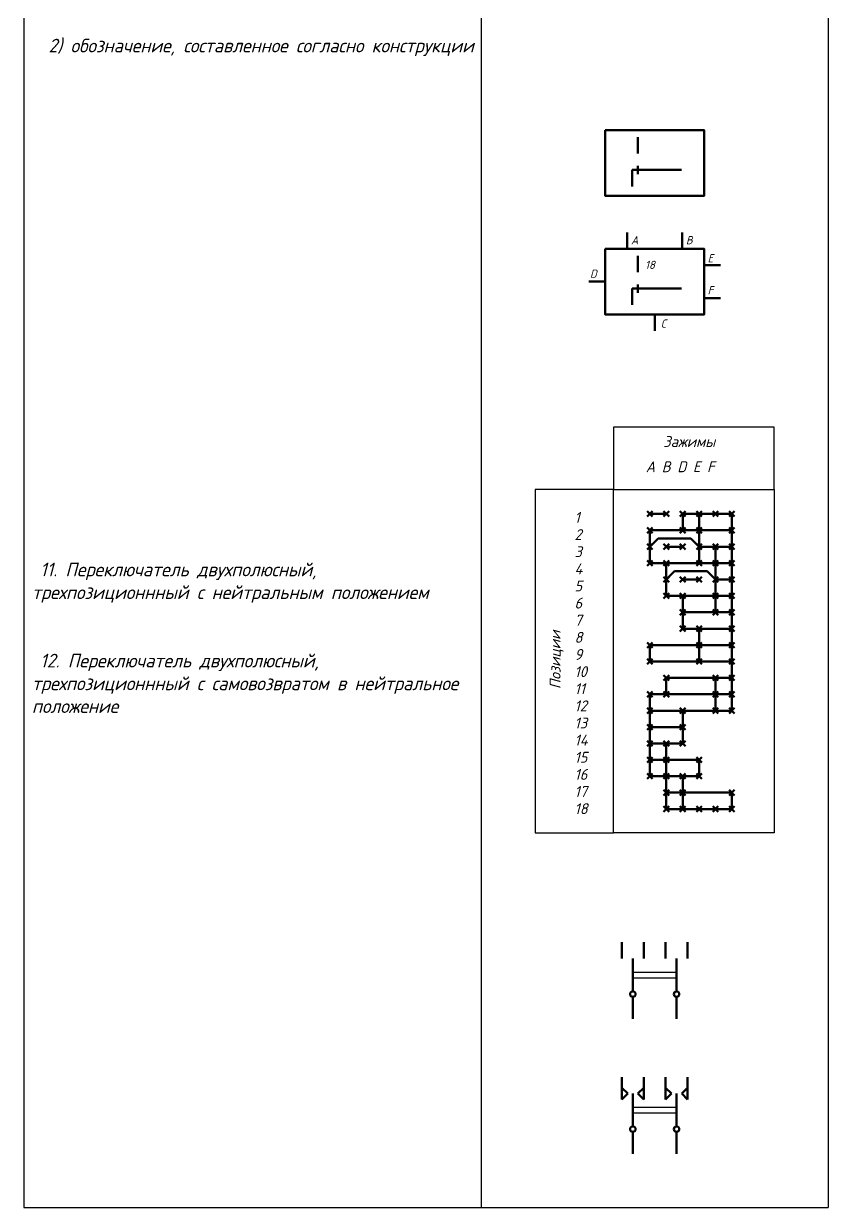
# Model space of a CAD drawing. Header units: millimetres. Extents: x 2441 to 4766, y 634 to 1472.
# Drawn here: x 3222.6 to 3369.8, y 853.5 to 1070 of the extents above; entities that cross this region are included whole.
import ezdxf

# ---------------------------------------------------------------- set-up
doc = ezdxf.new("R2010")
doc.units = ezdxf.units.MM
doc.layers.get('0').update_dxf_attribs({"color": 252})
for name, color, linetype, lineweight in [('основные линии', 7, 'Continuous', 50), ('основные линии @ 1', 7, 'Continuous', 50), ('рамка-тонкие линии', 7, 'Continuous', 30)]:
    doc.layers.add(name, color=color, linetype=linetype, lineweight=lineweight)
doc.layers.add('текст', color=7, linetype='Continuous')
doc.layers.add('текст @ 1', color=7, linetype='Continuous')
doc.styles.add('стиль 2.5 ГОСТ', font='', dxfattribs={"oblique": 15, "height": 2.5})
doc.styles.add('стиль 3.5 ГОСТ', font='', dxfattribs={"oblique": 15, "height": 3.5})
doc.styles.add('стиль 5 ГОСТ', font='', dxfattribs={"oblique": 15, "height": 5})
doc.styles.get('стиль 2.5 ГОСТ').set_extended_font_data('GOST type B')
doc.styles.get('стиль 3.5 ГОСТ').set_extended_font_data('GOST type B')
doc.styles.get('стиль 5 ГОСТ').set_extended_font_data('GOST type B')

# ---------------------------------------------------------------- blocks, each defined once
blk = doc.blocks.new('*T7')
at = {"layer": 'рамка-тонкие линии', "color": 0, "linetype": 'ByBlock', "lineweight": -2, "transparency": 16777216}
for p, q in [((0, 0), (83.638623, 0)), ((0, 0), (0, -613.880952)), ((83.638623, 0), (83.638623, -613.880952)), ((0, -11), (83.638623, -11)), ((0, -613.880952), (83.638623, -613.880952))]:
    blk.add_line(p, q, dxfattribs=at)
at = {"layer": 'рамка-тонкие линии', "color": 0, "transparency": 16777216, "char_height": 2.5, "width": 80.638623}
for s, insert, attachment_point, style in [('{\\C256;Наименование}', (41.819311, -5.5), 5, 'стиль 2.5 ГОСТ'), ('{\\C256; 1. Переключатель однополюсный многопозиционный (пример шестипозиционного)\\P Примечание Позиции переключателя, в которых отсутствуют коммутируемые цепи, или позиции, соединенные между собой, обозначаются штрихами (пример шестипозиционного переключателя не коммутирующего электрическую цепь в первой позиции и коммутирующего электрическую цепь в первой позиции и коммутирующего одну и ту же цепь в четвертой и шестой позициях)\\P  \\P 2. Переключатель однополюсный, шестипозиционный с безобрывным переключением\\P\\P\\P 3. Переключатель однополюсный, многопозиционный с подвижным контактом, замыкающим три последние цепи в каждой позиции\\P  \\P 4. Переключатель однополюсный, многопозиционный с подвижным контактом, замыкающим три цепи, исключая одну промежуточную\\P\\P\\P 5. Переключатель однополюсный, многопозиционный с подвижным контактом, который в каждой последующей позиции подключает параллельную цепь у цепям, замкнутым в предыдущей позиции  \\P  \\P 6. Переключатель однополюсный, шестипозиционный с подвижным контактом, не размыкающим цепь при переходе его из третьей в четвертую позицию\\P  \\P  \\P\\P 7. Переключатель однополюсный, четырехпозиционный \\P \\P\\P\\P\\P\\P \\P 8. Переключатель двухполюсный шестипозиционный,в котором третий контакт верхнего полюса срабатывает раньше, чем соответствующие контакты нижнего полюса\\P\\P\\P\\P 9. Переключатель многопозиционный независимых цепей (пример шести цепей)\\P\\P  \\P Примечание к пп. 1-9\\P 1. При необходимости указания ограничения движения привода переключателя применяют диаграмму положения, например:\\P 1) привод обеспечивает переход подвижного контакта переключателя от позиции 1 к позиции 4 и обратно\\P\\P 2) привод обеспечивает переход подвижного контакта от позиции 1 к позиции 4 и далее в позицию 1; обратно движение возможно только от позиции 3 у позиции 1\\P\\P  \\P\\P 2. Диаграмму положения связывают с подвижным контактом переключателя линией механической связи\\P\\P\\P\\P\\P 10. Переключатель со сложной коммутацией изображают на схеме одним из следующих способов:\\P  1) общее назначение\\P(пример обозначения восемнадцати позиционного роторного переключателя с шестью зажимами, обозначенными от A до F)\\P\\P\\P\\P\\P\\P\\P\\P  2) обозначение, составленное согласно конструкции\\P\\P \\P\\P\\P\\P\\P\\P\\P\\P\\P\\P\\P\\P\\P\\P\\P\\P\\P\\P\\P\\P\\P 11. Переключатель двухполюсный, трехпозиционнный с нейтральным положением\\P\\P\\P 12. Переключатель двухполюсный, трехпозиционнный с самовозвратом в нейтральное положение\\P }', (1.5, -12.5), 1, 'стиль 3.5 ГОСТ')]:
    blk.add_mtext(s, dxfattribs=dict(at, insert=insert, attachment_point=attachment_point, style=style))

msp = doc.modelspace()

# ---------------------------------------------------------------- linework, layer by layer
at = {"layer": 'основные линии'}
for p, q in [((3334.92, 1046.24), (3334.92, 1049.24)), ((3334.92, 1043.99), (3334.92, 1042.49)), ((3334.92, 1043.24), (3333.92, 1043.24)), ((3333.92, 1043.24), (3333.92, 1040.24)), ((3334.92, 1043.24), (3342.92, 1043.24)), ((3332.98, 1028.82), (3332.98, 1031.82)), ((3343.04, 1028.82), (3343.04, 1031.82)), ((3334.92, 1024.54), (3334.92, 1027.54)), ((3350.04, 1025.82), (3347.04, 1025.82)), ((3328.98, 1022.81), (3325.98, 1022.81)), ((3334.92, 1022.29), (3334.92, 1020.79)), ((3334.92, 1021.54), (3333.92, 1021.54)), ((3333.92, 1021.54), (3333.92, 1018.54)), ((3334.92, 1021.54), (3342.92, 1021.54)), ((3350.04, 1019.8), (3347.04, 1019.8)), ((3338.01, 1013.8), (3338.01, 1016.8)), ((3336.63, 979.82), (3337.63, 980.82)), ((3336.63, 980.82), (3337.63, 979.82)), ((3337.13, 980.32), (3340.13, 980.32)), ((3339.63, 979.82), (3340.63, 980.82)), ((3339.63, 980.82), (3340.63, 979.82)), ((3342.63, 979.82), (3343.63, 980.82)), ((3342.63, 980.82), (3343.63, 979.82)), ((3343.13, 980.32), (3352.13, 980.32)), ((3343.13, 980.32), (3343.13, 977.32)), ((3345.63, 979.82), (3346.63, 980.82)), ((3345.63, 980.82), (3346.63, 979.82)), ((3346.13, 980.32), (3346.13, 977.32)), ((3348.63, 979.82), (3349.63, 980.82)), ((3348.63, 980.82), (3349.63, 979.82)), ((3351.63, 979.82), (3352.63, 980.82)), ((3351.63, 980.82), (3352.63, 979.82)), ((3352.13, 980.32), (3352.13, 977.32)), ((3336.63, 976.82), (3337.63, 977.82)), ((3336.63, 977.82), (3337.63, 976.82)), ((3337.13, 977.32), (3352.13, 977.32)), ((3337.13, 977.32), (3337.13, 974.32)), ((3342.63, 976.82), (3343.63, 977.82)), ((3342.63, 977.82), (3343.63, 976.82)), ((3345.63, 976.82), (3346.63, 977.82)), ((3345.63, 977.82), (3346.63, 976.82)), ((3346.13, 977.32), (3346.13, 974.32)), ((3351.63, 976.82), (3352.63, 977.82)), ((3351.63, 977.82), (3352.63, 976.82)), ((3352.13, 974.32), (3352.13, 977.32)), ((3336.63, 973.82), (3337.63, 974.82)), ((3336.63, 974.82), (3337.63, 973.82)), ((3338.63, 975.82), (3337.13, 974.32)), ((3338.63, 975.82), (3344.63, 975.82)), ((3339.63, 973.82), (3340.63, 974.82)), ((3339.63, 974.82), (3340.63, 973.82)), ((3342.63, 973.82), (3343.63, 974.82)), ((3342.63, 974.82), (3343.63, 973.82)), ((3344.63, 975.82), (3346.13, 974.32)), ((3345.63, 973.82), (3346.63, 974.82)), ((3345.63, 974.82), (3346.63, 973.82)), ((3348.63, 973.82), (3349.63, 974.82)), ((3348.63, 974.82), (3349.63, 973.82)), ((3351.63, 973.82), (3352.63, 974.82)), ((3351.63, 974.82), (3352.63, 973.82)), ((3337.13, 974.32), (3337.13, 971.32)), ((3340.13, 974.32), (3343.13, 974.32)), ((3346.13, 974.32), (3349.13, 974.32)), ((3346.13, 974.32), (3346.13, 971.32)), ((3349.13, 974.32), (3352.13, 974.32)), ((3349.13, 974.32), (3349.13, 971.32)), ((3352.13, 971.32), (3352.13, 974.32)), ((3336.63, 970.82), (3337.63, 971.82)), ((3336.63, 971.82), (3337.63, 970.82)), ((3337.13, 971.32), (3340.13, 971.32)), ((3339.63, 970.82), (3340.63, 971.82)), ((3339.63, 971.82), (3340.63, 970.82)), ((3340.13, 971.32), (3343.13, 971.32)), ((3340.13, 971.32), (3340.13, 968.32)), ((3343.13, 971.32), (3346.13, 971.32)), ((3345.63, 970.82), (3346.63, 971.82)), ((3345.63, 971.82), (3346.63, 970.82)), ((3346.13, 971.32), (3349.13, 971.32)), ((3348.63, 970.82), (3349.63, 971.82)), ((3348.63, 971.82), (3349.63, 970.82)), ((3349.13, 971.32), (3352.13, 971.32)), ((3349.13, 971.32), (3349.13, 968.32)), ((3351.63, 970.82), (3352.63, 971.82)), ((3351.63, 971.82), (3352.63, 970.82)), ((3352.13, 968.32), (3352.13, 971.32)), ((3339.63, 967.82), (3340.63, 968.82)), ((3339.63, 968.82), (3340.63, 967.82)), ((3341.63, 969.82), (3340.13, 968.32)), ((3340.13, 968.32), (3340.13, 965.32)), ((3341.63, 969.82), (3347.63, 969.82)), ((3342.63, 967.82), (3343.63, 968.82)), ((3342.63, 968.82), (3343.63, 967.82)), ((3343.13, 968.32), (3346.13, 968.32)), ((3345.63, 967.82), (3346.63, 968.82)), ((3345.63, 968.82), (3346.63, 967.82)), ((3347.63, 969.82), (3349.13, 968.32)), ((3348.63, 967.82), (3349.63, 968.82)), ((3348.63, 968.82), (3349.63, 967.82)), ((3349.13, 968.32), (3349.13, 965.32)), ((3349.13, 968.32), (3352.13, 968.32)), ((3351.63, 967.82), (3352.63, 968.82)), ((3351.63, 968.82), (3352.63, 967.82)), ((3352.13, 965.32), (3352.13, 968.32)), ((3339.63, 964.82), (3340.63, 965.82)), ((3339.63, 965.82), (3340.63, 964.82)), ((3340.13, 965.32), (3343.13, 965.32)), ((3342.63, 964.82), (3343.63, 965.82)), ((3342.63, 965.82), (3343.63, 964.82)), ((3343.13, 965.32), (3349.13, 965.32)), ((3343.13, 962.32), (3343.13, 965.32)), ((3348.63, 964.82), (3349.63, 965.82)), ((3348.63, 965.82), (3349.63, 964.82)), ((3349.13, 965.32), (3352.13, 965.32)), ((3349.13, 965.32), (3349.13, 962.32)), ((3351.63, 964.82), (3352.63, 965.82)), ((3351.63, 965.82), (3352.63, 964.82)), ((3352.13, 962.32), (3352.13, 965.32)), ((3342.63, 961.82), (3343.63, 962.82)), ((3342.63, 962.82), (3343.63, 961.82)), ((3349.13, 962.32), (3343.13, 962.32)), ((3343.13, 962.32), (3343.13, 959.32)), ((3348.63, 961.82), (3349.63, 962.82)), ((3348.63, 962.82), (3349.63, 961.82)), ((3349.13, 962.32), (3352.13, 962.32)), ((3351.63, 961.82), (3352.63, 962.82)), ((3351.63, 962.82), (3352.63, 961.82)), ((3352.13, 959.32), (3352.13, 962.32)), ((3342.63, 958.82), (3343.63, 959.82)), ((3342.63, 959.82), (3343.63, 958.82)), ((3345.63, 958.82), (3346.63, 959.82)), ((3345.63, 959.82), (3346.63, 958.82)), ((3351.63, 958.82), (3352.63, 959.82)), ((3351.63, 959.82), (3352.63, 958.82)), ((3343.13, 959.32), (3346.13, 959.32)), ((3346.13, 959.32), (3352.13, 959.32)), ((3346.13, 959.32), (3346.13, 956.32)), ((3352.13, 956.32), (3352.13, 959.32)), ((3336.63, 955.82), (3337.63, 956.82)), ((3336.63, 956.82), (3337.63, 955.82)), ((3346.13, 956.32), (3337.13, 956.32)), ((3337.13, 956.32), (3337.13, 953.32)), ((3345.63, 955.82), (3346.63, 956.82)), ((3345.63, 956.82), (3346.63, 955.82)), ((3346.13, 956.32), (3352.13, 956.32)), ((3346.13, 956.32), (3346.13, 953.32)), ((3351.63, 955.82), (3352.63, 956.82)), ((3351.63, 956.82), (3352.63, 955.82)), ((3352.13, 953.32), (3352.13, 956.32)), ((3336.63, 952.82), (3337.63, 953.82)), ((3336.63, 953.82), (3337.63, 952.82)), ((3337.13, 953.32), (3346.13, 953.32)), ((3345.63, 952.82), (3346.63, 953.82)), ((3345.63, 953.82), (3346.63, 952.82)), ((3346.13, 953.32), (3352.13, 953.32)), ((3351.63, 952.82), (3352.63, 953.82)), ((3351.63, 953.82), (3352.63, 952.82)), ((3352.13, 953.32), (3352.13, 950.32)), ((3339.63, 949.82), (3340.63, 950.82)), ((3339.63, 950.82), (3340.63, 949.82)), ((3348.63, 949.82), (3349.63, 950.82)), ((3348.63, 950.82), (3349.63, 949.82)), ((3351.63, 949.82), (3352.63, 950.82)), ((3351.63, 950.82), (3352.63, 949.82)), ((3349.13, 950.32), (3340.13, 950.32)), ((3340.13, 950.32), (3340.13, 947.32)), ((3352.13, 950.32), (3349.13, 950.32)), ((3349.13, 950.32), (3349.13, 947.32)), ((3352.13, 947.32), (3352.13, 950.32)), ((3336.63, 946.82), (3337.63, 947.82)), ((3336.63, 947.82), (3337.63, 946.82)), ((3343.13, 947.32), (3337.13, 947.32)), ((3337.13, 947.32), (3337.13, 944.32)), ((3339.63, 946.82), (3340.63, 947.82)), ((3339.63, 947.82), (3340.63, 946.82)), ((3343.13, 947.32), (3349.13, 947.32)), ((3348.63, 946.82), (3349.63, 947.82)), ((3348.63, 947.82), (3349.63, 946.82)), ((3349.13, 947.32), (3352.13, 947.32)), ((3349.13, 947.32), (3349.13, 944.32)), ((3351.63, 946.82), (3352.63, 947.82)), ((3351.63, 947.82), (3352.63, 946.82)), ((3352.13, 944.32), (3352.13, 947.32)), ((3336.63, 943.82), (3337.63, 944.82)), ((3336.63, 944.82), (3337.63, 943.82)), ((3337.13, 944.32), (3343.13, 944.32)), ((3337.13, 944.32), (3337.13, 941.32)), ((3342.63, 943.82), (3343.63, 944.82)), ((3342.63, 944.82), (3343.63, 943.82)), ((3343.13, 944.32), (3349.13, 944.32)), ((3343.13, 941.32), (3343.13, 944.32)), ((3348.63, 943.82), (3349.63, 944.82)), ((3348.63, 944.82), (3349.63, 943.82)), ((3349.13, 944.32), (3352.13, 944.32)), ((3351.63, 943.82), (3352.63, 944.82)), ((3351.63, 944.82), (3352.63, 943.82)), ((3336.63, 940.82), (3337.63, 941.82)), ((3336.63, 941.82), (3337.63, 940.82)), ((3337.13, 941.32), (3340.13, 941.32)), ((3337.13, 941.32), (3337.13, 938.32)), ((3340.13, 941.32), (3343.13, 941.32)), ((3342.63, 940.82), (3343.63, 941.82)), ((3342.63, 941.82), (3343.63, 940.82)), ((3343.13, 938.32), (3343.13, 941.32)), ((3336.63, 937.82), (3337.63, 938.82)), ((3336.63, 938.82), (3337.63, 937.82)), ((3337.13, 938.32), (3340.13, 938.32)), ((3337.13, 938.32), (3337.13, 935.32)), ((3339.63, 937.82), (3340.63, 938.82)), ((3339.63, 938.82), (3340.63, 937.82)), ((3340.13, 938.32), (3343.13, 938.32)), ((3340.13, 938.32), (3340.13, 935.32)), ((3342.63, 937.82), (3343.63, 938.82)), ((3342.63, 938.82), (3343.63, 937.82)), ((3336.63, 934.82), (3337.63, 935.82)), ((3336.63, 935.82), (3337.63, 934.82)), ((3339.63, 934.82), (3340.63, 935.82)), ((3339.63, 935.82), (3340.63, 934.82)), ((3345.63, 934.82), (3346.63, 935.82)), ((3345.63, 935.82), (3346.63, 934.82)), ((3337.13, 935.32), (3340.13, 935.32)), ((3337.13, 935.32), (3337.13, 932.32)), ((3340.13, 932.32), (3340.13, 935.32)), ((3340.13, 935.32), (3346.13, 935.32)), ((3346.13, 935.32), (3346.13, 932.32)), ((3336.63, 931.82), (3337.63, 932.82)), ((3336.63, 932.82), (3337.63, 931.82)), ((3337.13, 932.32), (3340.13, 932.32)), ((3339.63, 931.82), (3340.63, 932.82)), ((3339.63, 932.82), (3340.63, 931.82)), ((3346.13, 932.32), (3340.13, 932.32)), ((3340.13, 932.32), (3340.13, 929.32)), ((3342.63, 931.82), (3343.63, 932.82)), ((3342.63, 932.82), (3343.63, 931.82)), ((3343.13, 929.32), (3343.13, 932.32)), ((3345.63, 931.82), (3346.63, 932.82)), ((3345.63, 932.82), (3346.63, 931.82)), ((3339.63, 928.82), (3340.63, 929.82)), ((3339.63, 929.82), (3340.63, 928.82)), ((3340.13, 929.32), (3343.13, 929.32)), ((3340.13, 929.32), (3340.13, 926.32)), ((3342.63, 928.82), (3343.63, 929.82)), ((3342.63, 929.82), (3343.63, 928.82)), ((3343.13, 926.32), (3343.13, 929.32)), ((3343.13, 929.32), (3352.13, 929.32)), ((3351.63, 928.82), (3352.63, 929.82)), ((3351.63, 929.82), (3352.63, 928.82)), ((3352.13, 929.32), (3352.13, 926.32)), ((3339.63, 925.82), (3340.63, 926.82)), ((3339.63, 926.82), (3340.63, 925.82)), ((3340.13, 926.32), (3343.13, 926.32)), ((3342.63, 925.82), (3343.63, 926.82)), ((3342.63, 926.82), (3343.63, 925.82)), ((3349.13, 926.32), (3343.13, 926.32)), ((3345.63, 925.82), (3346.63, 926.82)), ((3345.63, 926.82), (3346.63, 925.82)), ((3348.63, 925.82), (3349.63, 926.82)), ((3348.63, 926.82), (3349.63, 925.82)), ((3352.13, 926.32), (3349.13, 926.32)), ((3351.63, 925.82), (3352.63, 926.82)), ((3351.63, 926.82), (3352.63, 925.82)), ((3332.01, 901.97), (3332.01, 898.97)), ((3336.01, 901.97), (3336.01, 898.97)), ((3340.01, 901.97), (3340.01, 898.97)), ((3344.01, 901.97), (3344.01, 898.97)), ((3334.01, 892.97), (3334.01, 898.97)), ((3342.01, 892.97), (3342.01, 898.97)), ((3334.01, 891.97), (3334.01, 887.97)), ((3342.01, 891.97), (3342.01, 887.97)), ((3332.01, 877.26), (3332.01, 874.26)), ((3336.01, 877.26), (3336.01, 874.26)), ((3340.01, 877.26), (3340.01, 874.26)), ((3344.01, 877.26), (3344.01, 874.26)), ((3332.01, 875.32), (3333.07, 874.26)), ((3332.01, 875.32), (3332.01, 873.2)), ((3334.95, 874.26), (3336.01, 875.32)), ((3336.01, 873.2), (3336.01, 875.32)), ((3340.01, 875.32), (3341.07, 874.26)), ((3340.01, 875.32), (3340.01, 873.2)), ((3342.95, 874.26), (3344.01, 875.32)), ((3344.01, 873.2), (3344.01, 875.32)), ((3333.07, 874.26), (3332.01, 873.2)), ((3334.01, 868.26), (3334.01, 874.26)), ((3336.01, 873.2), (3334.95, 874.26)), ((3341.07, 874.26), (3340.01, 873.2)), ((3342.01, 868.26), (3342.01, 874.26)), ((3344.01, 873.2), (3342.95, 874.26)), ((3334.01, 867.26), (3334.01, 863.26)), ((3342.01, 867.26), (3342.01, 863.26))]:
    msp.add_line(p, q, dxfattribs=at)
for points in [[(3328.98, 1050.53), (3347.04, 1050.53), (3347.04, 1038.5), (3328.98, 1038.5)], [(3328.98, 1028.82), (3347.04, 1028.82), (3347.04, 1016.8), (3328.98, 1016.8)]]:
    msp.add_lwpolyline(points, close=True, dxfattribs=at)
for centre in [(3334.01, 892.47), (3342.01, 892.47), (3334.01, 867.76), (3342.01, 867.76)]:
    msp.add_circle(centre, 0.5, dxfattribs=at)
at = {"layer": 'рамка-тонкие линии'}
for p in [(3369.76, 1467.33), (3306.26, 853.45)]:
    msp.add_line(p, (3369.76, 853.45), dxfattribs=at)
at = {"layer": 'текст'}
for p, q in [((3334.01, 896.47), (3342.01, 896.47)), ((3334.01, 895.47), (3342.01, 895.47)), ((3334.01, 871.76), (3342.01, 871.76)), ((3334.01, 870.76), (3342.01, 870.76))]:
    msp.add_line(p, q, dxfattribs=at)
for points in [[(3330.45, 984.78), (3359.84, 984.78), (3359.84, 996.17), (3330.45, 996.17)], [(3330.45, 984.78), (3316.17, 984.78), (3316.17, 921.97), (3330.45, 921.97)], [(3330.45, 984.78), (3359.84, 984.78), (3359.84, 921.97), (3330.45, 921.97)]]:
    msp.add_lwpolyline(points, close=True, dxfattribs=at)

# ---------------------------------------------------------------- block references
msp.add_blockref('*T7', (3222.62, 1467.33))

# ---------------------------------------------------------------- texts
at = {"layer": 'основные линии @ 1', "char_height": 1.5, "attachment_point": 1, "style": 'стиль 5 ГОСТ'}
for s, insert in [('A', (3333.7, 1031.15)), ('B', (3343.73, 1031.15)), ('18', (3336.25, 1026.63)), ('E', (3347.7, 1027.85)), ('D', (3326.18, 1025.01)), ('F', (3347.7, 1022)), ('C', (3339.09, 1015.9))]:
    msp.add_mtext_dynamic_manual_height_columns(s, width=1.5, gutter_width=25, heights=[0], dxfattribs=dict(at, insert=insert))
at = {"layer": 'текст @ 1', "char_height": 2, "attachment_point": 1, "style": 'стиль 5 ГОСТ'}
for s, width, heights, insert in [('Зажимы', 13.1346, [2.29], (3339.59, 994.56)), ('\\pxsm0.94;A B D E F', 17.4962, [0], (3336.37, 989.95)), ('\\pxsm0.94;1\\P2\\P3\\P4\\P5\\P6\\P7\\P8\\P9\\P10\\P11\\P12\\P13\\P14\\P15\\P16\\P17\\P18', 4.8312, [0], (3323.35, 980.67))]:
    msp.add_mtext_dynamic_manual_height_columns(s, width=width, gutter_width=25, heights=heights, dxfattribs=dict(at, insert=insert))
at = {"layer": 'текст @ 1', "insert": (3318.8, 948.28), "char_height": 2, "attachment_point": 1, "rotation": 90, "style": 'стиль 5 ГОСТ'}
msp.add_mtext_dynamic_manual_height_columns('Позиции', width=6.7049, gutter_width=25, heights=[0], dxfattribs=at)

doc.saveas('drawing.dxf')
